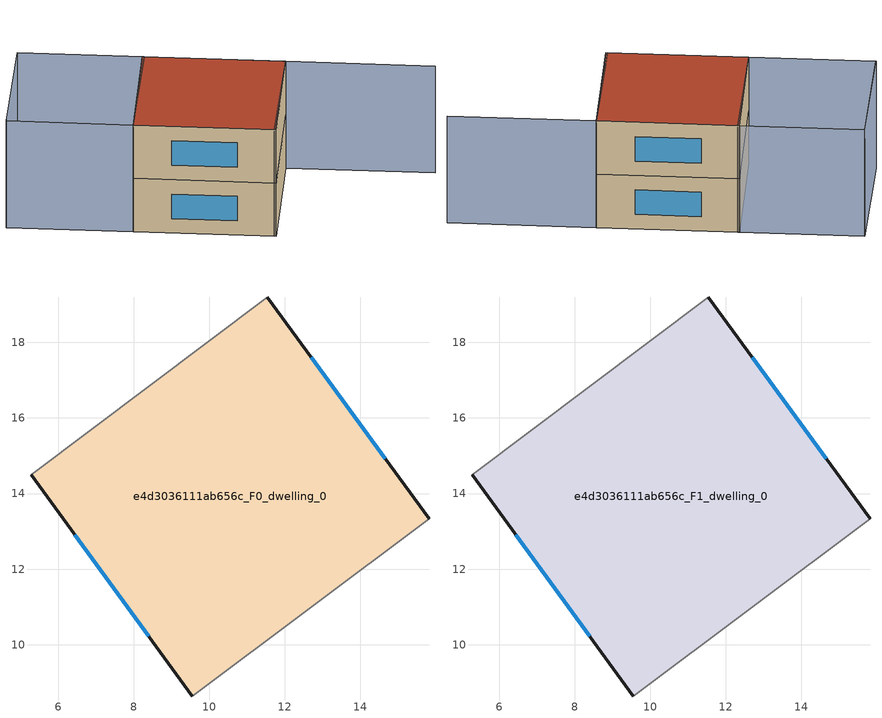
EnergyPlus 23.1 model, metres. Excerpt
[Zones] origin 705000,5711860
e4d3036111ab656c_F0_dwelling_0
 floor ground (EU_floor_Construction): 11.54,19.2 15.82,13.33 9.56,8.64 5.29,14.5 z0
 wall outside (EU_wall_Construction): 15.82,13.33 11.54,19.2 / 5.29,14.5 9.56,8.64 z0:3
 wall adiabatic (EU_wall_Construction): 11.54,19.2 5.29,14.5 / 9.56,8.64 15.82,13.33 z0:3
 window (EU_Window_Construction): 14.66,14.92 12.7,17.61 / 6.44,12.91 8.4,10.22 z0.81:2.19
e4d3036111ab656c_F1_dwelling_0
 floor to e4d3036111ab656c_F0_dwelling_0 (EU_floor_Construction): 11.54,19.2 15.82,13.33 9.56,8.64 5.29,14.5 z3
 wall outside (EU_wall_Construction): 15.82,13.33 11.54,19.2 / 5.29,14.5 9.56,8.64 z3:6
 wall adiabatic (EU_wall_Construction): 11.54,19.2 5.29,14.5 / 9.56,8.64 15.82,13.33 z3:6
 window (EU_Window_Construction): 14.66,14.92 12.7,17.61 / 6.44,12.91 8.4,10.22 z3.81:5.19
 roof outside (EU_roof_Construction): 15.82,13.33 11.54,19.2 5.29,14.5 9.56,8.64 z6
shading: 9.5,8.71 15.82,13.33 / 15.82,13.33 20.28,7.23 / 1.49,19.68 7.81,24.31 / 7.81,24.31 11.61,19.12 / 11.61,19.12 5.29,14.49 / 5.29,14.49 1.49,19.68 / 7.81,24.31 1.51,19.67 z0:6
[Building]
EU S2 Campaign: North Axis=0; Terrain=City; Solar Distribution=FullExterior
[Site:Location]
London: Latitude=51.5; Longitude=-0.5; Time Zone=0; Elevation=25
[SizingPeriod:WeatherFileDays]
AnnualSizingPeriod: Begin Month=1; Begin Day of Month=1; End Month=12; End Day of Month=31; Day of Week for Start Day=Monday; Use Weather File Daylight Saving Period=No; Use Weather File Rain and Snow Indicators=No
[MATERIAL]
EU_InternalMass_Material: Roughness=MediumRough; Thickness=0.1; Conductivity=1; Density=1800; Specific Heat=900; Thermal Absorptance=0.9; Solar Absorptance=0.7; Visible Absorptance=0.7
[MATERIAL:NOMASS] Roughness=MediumRough; Thermal Absorptance=0.9; Solar Absorptance=0.7; Visible Absorptance=0.7
Name | Thermal Resistance
EU_wall_NoMass | 0.727863
EU_roof_NoMass | 0.773354
EU_floor_NoMass | 1.79329
[WINDOWMATERIAL:SIMPLEGLAZINGSYSTEM]
EU_Window_SimpleGlazing: UFactor=2.58614; Solar Heat Gain Coefficient=0.76; Visible Transmittance=0.76
[CONSTRUCTION]
EU_wall_Construction: EU_wall_NoMass
EU_roof_Construction: EU_roof_NoMass
EU_floor_Construction: EU_floor_NoMass
EU_Window_Construction: EU_Window_SimpleGlazing
EU_InternalMass_Construction: EU_InternalMass_Material
[ZONE] Type=1; Multiplier=1; Ceiling Height=autocalculate; Volume=170.284; Floor Area=autocalculate; Part of Total Floor Area=Yes
e4d3036111ab656c_F0_dwelling_0; e4d3036111ab656c_F1_dwelling_0
[INTERNALMASS] Construction=EU_InternalMass_Construction; Surface Area=56.7613
Name | Zone or ZoneList
e4d3036111ab656c_F0_dwelling_0_EU_InternalMass | e4d3036111ab656c_F0_dwelling_0
e4d3036111ab656c_F1_dwelling_0_EU_InternalMass | e4d3036111ab656c_F1_dwelling_0
[OTHEREQUIPMENT] Fuel Type=Electricity; Design Level Calculation Method=Watts/Area; Power per Zone Floor Area=1; Fraction Latent=0; Fraction Radiant=0; Fraction Lost=0; Carbon Dioxide Generation Rate=0; EndUse Subcategory=EU_Step8_InternalGains
Name | Zone or ZoneList or Space or SpaceList | Schedule
EU_Step8_InternalGain_e4d3036111ab656c_F0_dwelling_0_f000 | e4d3036111ab656c_F0_dwelling_0 | EU_Step8_GainSchedule_e4d3036111ab656c_F0_dwelling_0_f000
EU_Step8_InternalGain_e4d3036111ab656c_F1_dwelling_0_f000 | e4d3036111ab656c_F1_dwelling_0 | EU_Step8_GainSchedule_e4d3036111ab656c_F1_dwelling_0_f000
[ZONEVENTILATION:DESIGNFLOWRATE] Schedule=EU_AlwaysOn; Design Flow Rate Calculation Method=AirChanges/Hour; Air Changes per Hour=0.484901; Ventilation Type=Natural; Fan Pressure Rise=0; Fan Total Efficiency=1; Constant Term Coefficient=1; Temperature Term Coefficient=0; Velocity Term Coefficient=0; Velocity Squared Term Coefficient=0; Minimum Indoor Temperature=-100; Maximum Indoor Temperature=100; Delta Temperature=-100; Minimum Outdoor Temperature=-100; Maximum Outdoor Temperature=100; Maximum Wind Speed=40
Name | Zone or ZoneList or Space or SpaceList
EU_ConstantAir_e4d3036111ab656c_F0_dwelling_0 | e4d3036111ab656c_F0_dwelling_0
EU_ConstantAir_e4d3036111ab656c_F1_dwelling_0 | e4d3036111ab656c_F1_dwelling_0
[HVACTEMPLATE:THERMOSTAT] Constant Heating Setpoint=20; Constant Cooling Setpoint=50
EU_HeatOnly_e4d3036111ab656c_F0_dwelling_0; EU_HeatOnly_e4d3036111ab656c_F1_dwelling_0
[HVACTEMPLATE:ZONE:IDEALLOADSAIRSYSTEM] System Availability Schedule=EU_AlwaysOn; Maximum Heating Supply Air Temperature=50; Minimum Cooling Supply Air Temperature=13; Maximum Heating Supply Air Humidity Ratio=0.0156; Minimum Cooling Supply Air Humidity Ratio=0.0077; Heating Limit=NoLimit; Cooling Limit=NoLimit; Heating Availability Schedule=EU_AlwaysOn; Cooling Availability Schedule=EU_CoolingOff; Dehumidification Control Type=ConstantSensibleHeatRatio; Cooling Sensible Heat Ratio=0.7; Dehumidification Setpoint=60; Humidification Control Type=None; Humidification Setpoint=30; Outdoor Air Method=None; Outdoor Air Flow Rate per Person=0.00944; Outdoor Air Flow Rate per Zone Floor Area=0; Outdoor Air Flow Rate per Zone=0; Demand Controlled Ventilation Type=None; Outdoor Air Economizer Type=NoEconomizer; Heat Recovery Type=None; Sensible Heat Recovery Effectiveness=0.7; Latent Heat Recovery Effectiveness=0.65
Name | Template Thermostat
e4d3036111ab656c_F0_dwelling_0 | EU_HeatOnly_e4d3036111ab656c_F0_dwelling_0
e4d3036111ab656c_F1_dwelling_0 | EU_HeatOnly_e4d3036111ab656c_F1_dwelling_0
[SIZING:ZONE] Zone Cooling Design Supply Air Temperature Input Method=SupplyAirTemperature; Zone Cooling Design Supply Air Temperature=13; Zone Heating Design Supply Air Temperature Input Method=SupplyAirTemperature; Zone Heating Design Supply Air Temperature=50; Zone Cooling Design Supply Air Humidity Ratio=0.008; Zone Heating Design Supply Air Humidity Ratio=0.008; Cooling Design Air Flow Method=DesignDay; Cooling Design Air Flow Rate=0; Cooling Minimum Air Flow per Zone Floor Area=0.000762; Cooling Minimum Air Flow=0; Cooling Minimum Air Flow Fraction=0.2; Heating Design Air Flow Method=DesignDay; Heating Design Air Flow Rate=0; Heating Maximum Air Flow per Zone Floor Area=0.002032; Heating Maximum Air Flow=0.141576; Heating Maximum Air Flow Fraction=0.3; Account for Dedicated Outdoor Air System=No; Dedicated Outdoor Air System Control Strategy=NeutralSupplyAir; Dedicated Outdoor Air Low Setpoint Temperature for Design=autosize; Dedicated Outdoor Air High Setpoint Temperature for Design=autosize; Zone Load Sizing Method=Sensible Load Only No Latent Load; Zone Latent Cooling Design Supply Air Humidity Ratio Input Method=HumidityRatioDifference; Zone Cooling Design Supply Air Humidity Ratio Difference=0.005; Zone Latent Heating Design Supply Air Humidity Ratio Input Method=HumidityRatioDifference; Zone Humidification Design Supply Air Humidity Ratio Difference=0.005
e4d3036111ab656c_F0_dwelling_0; e4d3036111ab656c_F1_dwelling_0
[SCHEDULE:CONSTANT]
Name | Hourly Value
EU_AlwaysOn | 1
EU_CoolingOff | 0
[SCHEDULE:FILE] Column Number=1; Rows to Skip at Top=0; Number of Hours of Data=8760; Column Separator=Comma; Interpolate to Timestep=No; Minutes per Item=60; Adjust Schedule for Daylight Savings=Yes
Name | File
EU_Step8_GainSchedule_e4d3036111ab656c_F0_dwelling_0_f000 | ../../schedules/e4d3036111ab656c/e4d3036111ab656c_F0_dwelling_0_f000_gain.csv
EU_Step8_GainSchedule_e4d3036111ab656c_F1_dwelling_0_f000 | ../../schedules/e4d3036111ab656c/e4d3036111ab656c_F1_dwelling_0_f000_gain.csv
